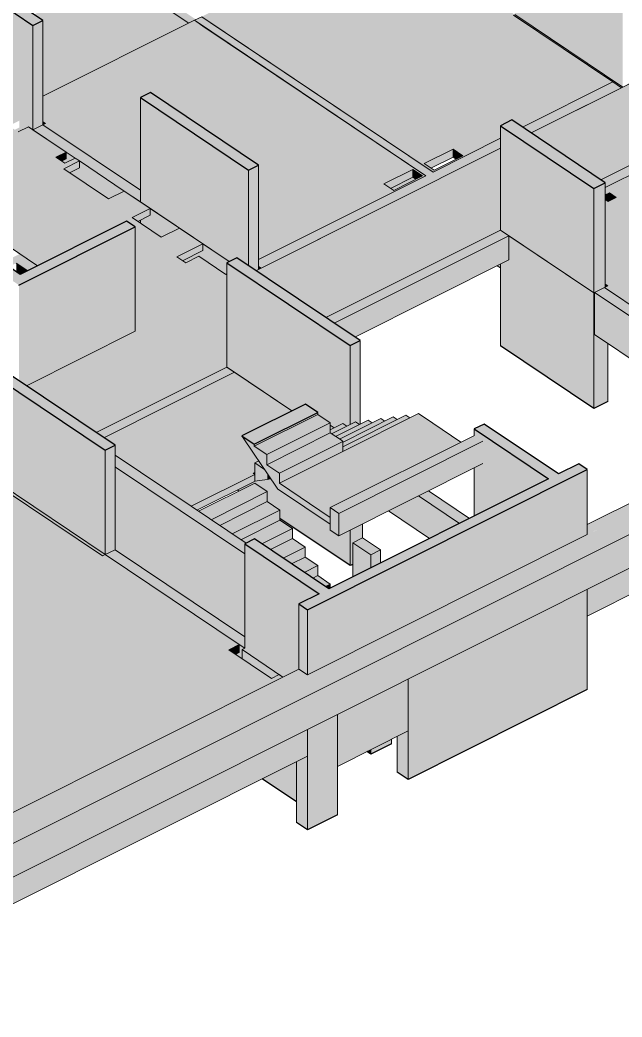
# Model space of a CAD drawing. Extents: x -1981 to 38708, y -3196 to 88064.
# Drawn here: x 15928 to 16803, y 64055 to 65503 of the extents above; entities that cross this region are included whole.
import ezdxf

# ---------------------------------------------------------------- set-up
doc = ezdxf.new("R2010")
doc.units = 0
for name, color, linetype, lineweight in [('A-FLOR', 7, 'Continuous', 25), ('S-BEAM', 7, 'Continuous', 25), ('S-COLS', 7, 'Continuous', 25), ('S-STRS', 7, 'Continuous', 9)]:
    doc.layers.add(name, color=color, linetype=linetype, lineweight=lineweight)

# ---------------------------------------------------------------- blocks, each defined once
blk = doc.blocks.new('PED_COMPL_ESC_TRIANGULO_CIMA_R00_2019 - 01-3741802-3D D 001 - VISTA 3D 1PAV')
at = {"layer": 'S-BEAM', "lineweight": 9, "true_color": 0xbfbfbf}
for points in [[(94.6, 64844.6), (97.1, 64844.9), (97.1, 64845.9), (96.3, 64845.5)], [(97.1, 64842.9), (97.1, 64844.9), (94.6, 64844.6), (95.4, 64844)]]:
    blk.add_hatch(color=9, dxfattribs=at).paths.add_polyline_path(points, flags=0)
at = {"layer": 'S-BEAM', "lineweight": 9}
for p, q in [((94.6, 64844.6), (97.1, 64845.9)), ((97.1, 64844.9), (94.6, 64844.6)), ((94.6, 64844.6), (97.1, 64842.9)), ((97.1, 64842.9), (97.1, 64844.9))]:
    blk.add_line(p, q, dxfattribs=at)

msp = doc.modelspace()

# ---------------------------------------------------------------- hatches: boundary and pattern name
at = {"layer": 'A-FLOR', "true_color": 0xbfbfbf}
h = msp.add_hatch(color=9, dxfattribs=at)
h.paths.add_polyline_path([(16528.34, 65281.94), (16626.16, 65330.91), (16626.16, 65349.14), (16642.81, 65357.48), (16658.37, 65347.03), (16789.46, 65412.65), (16645.03, 65509.62), (16646.92, 65510.56), (16485.16, 65619.13), (16483.3, 65618.2), (16453.54, 65638.17), (16192.41, 65507.47), (16517.74, 65289.06)], flags=0)
h.paths.add_polyline_path([(16529.72, 65284.55), (16515.5, 65294.1), (16557.46, 65315.1), (16571.68, 65305.55), (16540.76, 65290.07)], flags=0)
h = msp.add_hatch(color=9, dxfattribs=at)
h.paths.add_polyline_path([(15100.52, 64433.96), (15351.95, 64560.19), (15351.95, 64678.53), (15129.92, 64567.39), (14892.07, 64727.07), (14761.37, 64661.65), (15099.42, 64434.69)], flags=0)
h.paths.add_polyline_path([(15495.6, 64631.72), (15895.39, 64831.84), (15895.39, 64950.56), (15394.3, 64699.73), (15486.2, 64638.04)], flags=0)
h.paths.add_polyline_path([(16039.04, 64903.75), (16228.8, 64998.74), (16228.8, 65133.92), (16227.52, 65133.28), (16188.19, 65159.68), (16169.12, 65150.13), (16156.16, 65158.83), (16193.99, 65177.76), (16160.18, 65200.46), (16133.69, 65187.2), (16091.21, 65215.72), (16117.7, 65228.98), (16079.94, 65254.33), (16057.23, 65242.97), (15992.21, 65286.62), (16014.91, 65297.99), (16008.7, 65302.15), (15993.57, 65294.58), (15980.5, 65303.35), (15995.63, 65310.93), (15940.78, 65347.76), (15925.64, 65340.18), (15912.57, 65348.95), (15927.71, 65356.53), (15802.26, 65440.38), (15789.85, 65434.19), (15780.23, 65440.54), (15767.22, 65434.02), (15789.85, 65418.83), (15776.3, 65412.04), (15753.66, 65427.24), (15628.41, 65364.54), (15954.01, 65145.95), (16083.28, 65210.66), (16095.7, 65202.33), (16095.7, 65050.83), (15937.74, 64971.76), (16012.66, 64921.46)], flags=0)
h.paths.add_polyline_path([(16372.46, 65070.65), (16626.16, 65197.64), (16626.16, 65316.36), (16271.16, 65138.65), (16306.47, 65114.95)], flags=0)
h.paths.add_polyline_path([(17278.07, 65245.17), (17379.69, 65296.04), (17379.69, 65311.59), (17421.13, 65332.33), (17433.55, 65324), (17433.55, 65323), (17534.27, 65373.42), (17295.05, 65534.02), (17298.84, 65535.91), (17255.72, 65564.86), (17251.94, 65562.96), (17209.45, 65591.36), (17151.46, 65562.33), (17138.61, 65570.96), (17196.71, 65600.04), (17195.08, 65601.13), (17068.15, 65537.6), (17144.09, 65486.62), (17144.09, 65335.12), (17275.07, 65247.18)], flags=0)
h.paths.add_polyline_path([(16772.09, 65270.69), (17025.79, 65397.68), (17025.79, 65516.4), (16670.79, 65338.69), (16761.78, 65277.61)], flags=0)
for points in [[(15961.65, 65391.96), (16173.47, 65497.99), (16066.79, 65569.61), (15948.95, 65510.62), (15961.65, 65502.1), (15961.65, 65424.52)], [(17121.43, 64954.91), (17444.46, 65116.61), (17427.57, 65127.95), (17413.18, 65120.75), (17383.79, 65140.48), (17398.18, 65147.68), (17361.15, 65172.54), (17346.76, 65165.34), (17314.11, 65187.26), (17328.49, 65194.46), (17129.71, 65327.92), (17125.92, 65326.02), (17034.43, 65387.45), (16778.43, 65259.31), (16778.43, 65248.61), (16784.41, 65251.61), (16794.24, 65245.01), (16782.72, 65239.25), (16778.43, 65242.13), (16778.43, 65119.37), (16782.21, 65116.83), (16777.29, 65114.36), (16962.31, 64990.15), (16962.31, 65124.8), (16976.69, 65132), (17121.43, 65034.82), (17121.43, 64955.86)], [(15961.65, 65350.6), (15965.44, 65352.49), (15961.65, 65355), (15961.65, 65352.49)], [(15988.84, 65297.75), (15995.63, 65301.15), (15995.63, 65310.93), (15980.5, 65303.35), (15988.49, 65297.99)], [(16525.24, 65287.56), (16557.46, 65303.69), (16557.46, 65315.1), (16515.5, 65294.1), (16517.74, 65292.59)], [(16561.95, 65300.68), (16571.68, 65305.55), (16557.46, 65315.1), (16557.46, 65303.69), (16561.87, 65300.73)], [(16000.55, 65281.02), (16014.91, 65288.21), (16014.91, 65297.99), (15992.21, 65286.62)], [(16466.65, 65258.24), (16498.87, 65274.36), (16498.87, 65285.77), (16456.92, 65264.77)], [(16503.36, 65271.35), (16513.09, 65276.22), (16498.87, 65285.77), (16498.87, 65274.36)], [(16781.23, 65240.24), (16784.41, 65241.83), (16784.41, 65251.61), (16778.43, 65248.36), (16778.43, 65242.13)], [(16785.89, 65240.84), (16794.24, 65245.01), (16784.41, 65251.61), (16784.41, 65241.83)], [(16099.55, 65210.12), (16117.7, 65219.2), (16117.7, 65228.98), (16091.21, 65215.72), (16098.74, 65210.66)], [(16164.51, 65153.23), (16193.99, 65167.99), (16193.99, 65177.76), (16156.16, 65158.83), (16160.18, 65156.14)], [(16177.04, 64796.67), (16269.37, 64842.88), (16266.82, 64844.59), (16269.37, 64845.87), (16269.37, 64859.59), (16275.2, 64862.51), (16250.55, 64898.82), (16323.35, 64935.26), (16239.95, 64991.25), (16050.19, 64896.27), (16066.62, 64885.24), (16066.62, 64870.8), (16168.81, 64802.19)], [(16254.81, 64607.4), (16254.81, 64727.6), (16067.24, 64853.53), (16066.62, 64853.22), (16066.62, 64733.73), (16246.29, 64613.11)], [(16185.38, 64791.06), (16269.37, 64833.29), (16269.37, 64842.88), (16177.04, 64796.66)], [(16241.48, 64581.75), (16246.88, 64584.46), (16246.88, 64595.86), (16231.74, 64588.29)]]:
    msp.add_hatch(color=9, dxfattribs=at).paths.add_polyline_path(points, flags=0)
h = msp.add_hatch(color=9, dxfattribs=at)
h.paths.add_polyline_path([(16274.7, 65154.98), (16517.74, 65276.64), (16181.82, 65502.16), (15961.65, 65391.96), (15961.65, 65355.03), (15965.44, 65352.49), (15961.65, 65350.6), (16103.47, 65255.8), (16103.47, 65390.03), (16117.85, 65397.23), (16274.7, 65291.93), (16274.7, 65155.06)], flags=0)
h.paths.add_polyline_path([(16471.14, 65255.22), (16456.92, 65264.77), (16498.87, 65285.77), (16513.09, 65276.22), (16483.98, 65261.65)], flags=0)
h = msp.add_hatch(color=9, dxfattribs=at)
h.paths.add_polyline_path([(15874.28, 64330.63), (16310.27, 64548.87), (16304.98, 64552.43), (16293.62, 64546.74), (16231.74, 64588.29), (16246.88, 64595.86), (16052.24, 64726.54), (16048.46, 64724.64), (15904.02, 64821.61), (15508.02, 64623.39), (15523.18, 64613.21), (15523.18, 64463.93), (15525.07, 64462.66), (15523.18, 64461.71), (15670.55, 64362.97), (15670.55, 64497.42), (15684.94, 64504.62), (15833.66, 64404.77), (15861.86, 64418.88), (15874.28, 64410.54), (15874.28, 64335.07)], flags=0)
h.paths.add_polyline_path([(15611.5, 64657.53), (15598.12, 64666.52), (15640.03, 64687.5), (15653.42, 64678.51), (15612.03, 64657.79)], flags=0)
h.paths.add_polyline_path([(15662.88, 64683.25), (15649.49, 64692.24), (15691.36, 64713.19), (15704.74, 64704.2)], flags=0)
at = {"layer": 'S-BEAM', "true_color": 0xbfbfbf}
for points in [[(16173.47, 65497.99), (16184.07, 65503.29), (16087.19, 65568.33), (16076.59, 65563.03), (16167.25, 65502.16)], [(16194.23, 65493.83), (16204.83, 65499.13), (16192.41, 65507.47), (16181.83, 65502.16), (16192.42, 65495.04)], [(16517.74, 65276.64), (16528.34, 65281.94), (16204.83, 65499.13), (16194.23, 65493.83), (16517.24, 65276.98)], [(16778.43, 65259.31), (17034.43, 65387.45), (17022.01, 65395.79), (16772.09, 65270.69), (16778.43, 65266.43), (16778.43, 65264.08)], [(16103.47, 65238.53), (16103.47, 65255.39), (15961.65, 65350.6), (15947.27, 65343.4), (16096.87, 65242.97)], [(16782.72, 65239.25), (16785.89, 65240.84), (16784.41, 65241.83), (16781.23, 65240.24), (16782.21, 65239.59)], [(16384.88, 65062.31), (16638.58, 65189.3), (16626.16, 65197.64), (16372.46, 65070.65)], [(16414.78, 65042.24), (16638.58, 65154.27), (16638.58, 65189.3), (16384.88, 65062.31), (16407.88, 65046.87)], [(15912.41, 65144.43), (15937.54, 65157.01), (15928.39, 65163.15), (15903.26, 65150.57), (15904.4, 65149.81)], [(15939.63, 65138.75), (15954.01, 65145.95), (15937.54, 65157.01), (15923.16, 65149.81), (15937.54, 65140.15)], [(15928.88, 65133.37), (15939.63, 65138.75), (15923.16, 65149.81), (15923.16, 65137.21), (15928.39, 65133.7)], [(16962.31, 64973.3), (16962.31, 64990.15), (16777.29, 65114.36), (16762.91, 65107.16), (16960.45, 64974.54)], [(16962.31, 64912.19), (16962.31, 64973.3), (16762.91, 65107.16), (16762.91, 65046.05), (16950.81, 64919.9)], [(16050.19, 64896.27), (16239.95, 64991.25), (16228.8, 64998.74), (16039.04, 64903.75), (16049.51, 64896.72)], [(15512.07, 64104.14), (17106.7, 64902.35), (17080.56, 64919.9), (15489.16, 64123.31), (15512.07, 64107.93), (15512.07, 64104.2)], [(16752.26, 64755.57), (17080.56, 64919.9), (17068.8, 64927.8), (17068.8, 64928.57), (16752.26, 64770.09), (16752.26, 64763.91)], [(15512.07, 64055.25), (17106.7, 64853.46), (17106.7, 64902.35), (15512.07, 64104.14), (15512.07, 64085.57)], [(16391.45, 64786.48), (16600.72, 64891.24), (16588.22, 64899.53), (16379.03, 64794.82)], [(16391.45, 64753.89), (16600.72, 64858.64), (16600.72, 64891.24), (16391.45, 64786.48), (16391.45, 64754.87)], [(16254.81, 64727.6), (16254.81, 64742.04), (16256.87, 64743.07), (16066.62, 64870.8), (16066.62, 64853.94), (16242.49, 64735.88)], [(16066.62, 64853.22), (16067.24, 64853.53), (16066.62, 64853.53)], [(16752.26, 64637.42), (17080.56, 64801.75), (17080.56, 64840.38), (16752.26, 64676.04), (16752.26, 64646.58)], [(16566.86, 64771.78), (16581.24, 64778.98), (16521.58, 64819.03), (16507.2, 64811.83), (16561.09, 64775.66)], [(16523.06, 64749.85), (16566.86, 64771.78), (16507.2, 64811.83), (16463.4, 64789.91), (16515.59, 64754.87)], [(16391.45, 64753.89), (16391.45, 64786.48), (16379.03, 64794.82), (16379.03, 64762.23), (16389.99, 64754.87)], [(16254.8, 64590.55), (16254.81, 64590.72), (16254.81, 64607.4), (16066.62, 64733.73), (16052.24, 64726.54), (16251.01, 64593.09)], [(16251.01, 64575.35), (16251.01, 64588.66), (16254.8, 64590.55), (16246.88, 64595.86), (16246.88, 64584.46), (16241.48, 64581.75), (16249.62, 64576.29)], [(15874.28, 64316.08), (16345.83, 64552.12), (16333.41, 64560.46), (15874.28, 64330.63), (15874.28, 64327.62)], [(16389.52, 64419.18), (16492.1, 64470.52), (16492.1, 64545.81), (16389.52, 64494.47), (16389.52, 64480.42)], [(15874.28, 64197.93), (16345.83, 64433.97), (16345.83, 64472.6), (15874.28, 64236.55), (15874.28, 64214.75)]]:
    msp.add_hatch(color=9, dxfattribs=at).paths.add_polyline_path(points, flags=0)
h = msp.add_hatch(color=9, dxfattribs=at)
h.paths.add_polyline_path([(16278.49, 65142.32), (16626.16, 65316.36), (16626.16, 65330.91), (16274.7, 65154.98), (16274.7, 65144.86), (16275.81, 65144.12)], flags=0)
h.paths.add_polyline_path([(16670.79, 65338.69), (16801.88, 65404.31), (16789.46, 65412.65), (16658.37, 65347.03), (16664.56, 65342.88)], flags=0)
h = msp.add_hatch(color=9, dxfattribs=at)
h.paths.add_polyline_path([(16103.47, 65207.49), (16103.47, 65212.08), (16099.55, 65210.12)], flags=0)
h.paths.add_polyline_path([(16057.23, 65242.97), (16079.94, 65254.33), (16014.91, 65297.99), (16014.91, 65288.21), (16000.55, 65281.02), (16050.29, 65247.63)], flags=0)
h.paths.add_polyline_path([(15993.57, 65294.58), (16008.7, 65302.15), (15995.63, 65310.93), (15995.63, 65301.15), (15988.84, 65297.75), (15992.96, 65294.99)], flags=0)
h = msp.add_hatch(color=9, dxfattribs=at)
h.paths.add_polyline_path([(16626.16, 65142.74), (16626.16, 65148.05), (16621.63, 65145.78)], flags=0)
h.paths.add_polyline_path([(16471.14, 65255.22), (16503.36, 65271.35), (16498.87, 65274.36), (16466.65, 65258.24), (16470.13, 65255.9)], flags=0)
at = {"layer": 'S-COLS', "true_color": 0xc0c0c0}
for points in [[(16803.77, 65405.26), (16803.77, 65556.76), (16646.92, 65662.06), (16646.92, 65510.56), (16801.88, 65406.53)], [(15925.64, 65340.18), (15940.78, 65347.76), (15947.27, 65343.4), (15947.27, 65494.9), (15793.03, 65598.45), (15793.03, 65435.76), (15802.58, 65440.54), (15927.71, 65356.53), (15927.71, 65346.75), (15920.92, 65343.35)], [(15947.27, 65343.4), (15961.65, 65350.6), (15961.65, 65502.1), (15947.27, 65494.9), (15947.27, 65345.85)], [(16260.32, 65145.93), (16260.32, 65284.73), (16103.47, 65390.03), (16103.47, 65238.53), (16232.35, 65152.01), (16243.18, 65157.44), (16253.91, 65150.24)], [(16761.78, 65106.6), (16761.78, 65258.1), (16626.16, 65349.14), (16626.16, 65197.64), (16749.34, 65114.95)], [(16271.16, 65138.65), (16274.7, 65140.43), (16274.7, 65291.93), (16260.32, 65284.73), (16260.32, 65145.93), (16270.27, 65139.25)], [(16761.78, 65106.6), (16778.43, 65114.95), (16778.43, 65266.43), (16761.78, 65258.1), (16761.78, 65107.05)], [(15937.74, 64971.76), (16095.7, 65050.83), (16095.7, 65202.33), (15926.92, 65117.84), (15926.92, 64979.02)], [(16761.78, 64938.61), (16761.78, 65106.6), (16638.58, 65189.3), (16638.58, 65154.27), (16626.16, 65148.05), (16626.16, 65029.65), (16714, 64970.68)], [(16384.91, 64910.64), (16397.46, 64916.88), (16403.2, 64913.02), (16407.88, 64915.36), (16407.88, 65030.02), (16228.8, 65150.24), (16228.8, 64998.74), (16323.35, 64935.26), (16342.88, 64945.03), (16360.86, 64932.95), (16360.86, 64930.16), (16379.16, 64917.88), (16379.16, 64914.5)], [(16274.7, 65140.43), (16278.49, 65142.32), (16274.7, 65144.86), (16274.7, 65140.96)], [(16778.43, 65114.93), (16782.21, 65116.83), (16778.43, 65119.37), (16778.43, 65114.95)], [(16761.78, 64938.61), (16782.21, 64948.84), (16782.21, 65033.1), (16762.91, 65046.05), (16762.68, 65107.05), (16761.78, 65106.6), (16761.78, 64973.3)], [(16407.88, 64915.36), (16415.72, 64919.29), (16421.5, 64915.4), (16422.26, 64915.78), (16422.26, 65037.21), (16407.88, 65030.02), (16407.88, 64916.91)], [(16052.24, 64726.54), (16052.24, 64878.04), (15895.39, 64983.34), (15895.48, 64831.78), (16048.46, 64729.08)], [(16588.22, 64782.47), (16696.14, 64836.49), (16588.22, 64908.94), (16588.3, 64899.57), (16600.72, 64891.24), (16600.72, 64858.64), (16588.22, 64852.39), (16588.22, 64786.48)], [(16052.24, 64726.54), (16066.62, 64733.73), (16066.62, 64885.24), (16052.24, 64878.04), (16052.24, 64733.73)], [(16345.83, 64552.12), (16752.26, 64755.57), (16752.26, 64850.03), (16345.83, 64646.58), (16345.83, 64560.46)], [(16407.88, 64710.53), (16407.88, 64762.11), (16391.45, 64753.89), (16379.03, 64762.23), (16379.03, 64770.65), (16302.83, 64821.81), (16292.95, 64836.36), (16269.37, 64833.1), (16244.12, 64820.47), (16246.48, 64818.89), (16269.37, 64830.34), (16287.67, 64818.06), (16287.67, 64803.48), (16305.97, 64791.2), (16305.97, 64778.95), (16391.45, 64721.56)], [(16048.46, 64724.64), (16052.24, 64726.54), (15895.39, 64831.84), (15891.6, 64829.95), (16045.63, 64726.54)], [(16407.88, 64710.53), (16411.62, 64712.4), (16411.62, 64743.74), (16426.04, 64750.94), (16426.04, 64771.21), (16407.88, 64762.11), (16407.88, 64719.62)], [(16437.76, 64726.19), (16452.14, 64733.39), (16426, 64750.94), (16411.62, 64743.74), (16433.46, 64729.07)], [(16314.05, 64550.77), (16333.41, 64560.46), (16333.41, 64654.92), (16362.72, 64669.59), (16254.81, 64742.04), (16254.81, 64590.54), (16312.04, 64552.12)], [(16411.62, 64694.07), (16437.76, 64707.16), (16437.76, 64726.19), (16411.62, 64743.74), (16411.62, 64710.13)], [(16437.76, 64707.16), (16452.14, 64714.35), (16452.14, 64733.39), (16437.76, 64726.19)], [(16492.1, 64400.31), (16752.26, 64530.55), (16752.26, 64676.04), (16492.1, 64545.81), (16492.1, 64433.43)], [(16345.83, 64552.12), (16345.83, 64646.58), (16333.41, 64654.92), (16333.41, 64560.46)], [(16310.27, 64548.87), (16314.05, 64550.77), (16254.78, 64590.54), (16251.01, 64588.66), (16306.38, 64551.48)], [(16345.83, 64327.1), (16389.52, 64348.97), (16389.52, 64494.47), (16345.83, 64472.6), (16345.83, 64350.41)], [(16437.78, 64436.79), (16468.05, 64452.32), (16468.05, 64458.49), (16437.78, 64443.33)], [(16492.1, 64400.31), (16492.1, 64470.52), (16476.41, 64462.67), (16476.41, 64410.84)], [(16437.78, 64436.79), (16437.78, 64443.33), (16432.19, 64440.54), (16433.46, 64439.68)], [(16345.83, 64327.1), (16345.83, 64433.97), (16330.14, 64426.12), (16330.14, 64337.63)]]:
    msp.add_hatch(color=9, dxfattribs=at).paths.add_polyline_path(points, flags=0)
at = {"layer": 'S-COLS', "lineweight": 9, "true_color": 0x8080ff}
for points in [[(15613.87, 65328.01), (15628.25, 65335.21), (15474.01, 65438.75), (15793.03, 65598.45), (15947.27, 65494.9), (15961.65, 65502.1), (15807.41, 65605.64), (15836.73, 65620.32), (15824.32, 65628.66), (15417.88, 65425.21), (15430.3, 65416.87), (15459.63, 65431.56), (15593.17, 65341.9)], [(16260.32, 65284.73), (16274.7, 65291.93), (16117.85, 65397.23), (16103.47, 65390.03), (16245.05, 65294.99)], [(16761.78, 65258.1), (16778.43, 65266.43), (16642.81, 65357.48), (16626.16, 65349.14), (16761.17, 65258.51)], [(15926.92, 65117.84), (16095.7, 65202.33), (16083.28, 65210.66), (15928.88, 65133.37), (15773.99, 65237.36), (15759.61, 65230.16), (15872.39, 65154.45)], [(16407.88, 65030.02), (16422.26, 65037.21), (16243.18, 65157.44), (16228.8, 65150.24), (16400.4, 65035.04)], [(16052.24, 64878.04), (16066.62, 64885.24), (15909.77, 64990.54), (15895.39, 64983.34), (16048.84, 64880.32)], [(16345.83, 64646.58), (16752.26, 64850.03), (16739.85, 64858.37), (16710.52, 64843.69), (16602.6, 64916.14), (16588.22, 64908.94), (16696.14, 64836.49), (16377.1, 64676.79), (16268.9, 64749.1), (16254.81, 64742.04), (16362.72, 64669.59), (16333.41, 64654.92), (16338.25, 64651.67)]]:
    msp.add_hatch(color=171, dxfattribs=at).paths.add_polyline_path(points, flags=0)
at = {"layer": 'S-COLS', "true_color": 0xc0c0c0}
h = msp.add_hatch(color=9, dxfattribs=at)
h.paths.add_polyline_path([(16801.88, 65404.31), (16803.77, 65405.26), (16646.92, 65510.56), (16645.03, 65509.62), (16800.47, 65405.26)], flags=0)
h.paths.add_polyline_path([(16818.15, 65412.46), (16820.05, 65413.41), (16818.15, 65414.68), (16818.15, 65412.65)], flags=0)
h = msp.add_hatch(color=9, dxfattribs=at)
h.paths.add_polyline_path([(16227.52, 65133.28), (16228.8, 65134.08), (16228.8, 65150.24), (16232.35, 65152.01), (16193.99, 65177.76), (16193.99, 65167.99), (16164.51, 65153.23), (16169.12, 65150.13), (16188.19, 65159.68), (16223.06, 65136.27)], flags=0)
h.paths.add_polyline_path([(16133.69, 65187.2), (16160.18, 65200.46), (16117.7, 65228.98), (16117.7, 65219.2), (16103.47, 65212.08), (16103.47, 65207.49), (16125.89, 65192.44)], flags=0)
h = msp.add_hatch(color=9, dxfattribs=at)
h.paths.add_polyline_path([(16330.14, 64367.55), (16330.14, 64426.12), (16280.16, 64401.1), (16289.56, 64394.79)], flags=0)
h.paths.add_polyline_path([(16293.62, 64546.74), (16304.98, 64552.43), (16251.01, 64588.29), (16251.01, 64575.35), (16293.2, 64547.03)], flags=0)
at = {"layer": 'S-STRS', "true_color": 0xff80ff}
msp.add_hatch(color=211, dxfattribs=at).paths.add_polyline_path([(16268.54, 64886.74), (16360.86, 64932.95), (16342.88, 64945.03), (16250.55, 64898.82), (16256.63, 64894.73)], flags=0)
at = {"layer": 'S-STRS', "true_color": 0xff8040}
for points in [[(16268.54, 64883.95), (16360.86, 64930.16), (16360.86, 64932.95), (16268.54, 64886.74)], [(16286.84, 64871.66), (16379.12, 64917.9), (16360.86, 64930.16), (16268.54, 64883.95), (16269.37, 64883.39)], [(16379.03, 64780.43), (16379.03, 64794.82), (16568.84, 64889.83), (16507.22, 64931.2), (16305.14, 64830.04), (16357.6, 64794.82)], [(16392.63, 64894.17), (16439.8, 64917.79), (16434.02, 64921.67), (16386.9, 64898.02), (16392.09, 64894.53)], [(16397.46, 64889.81), (16458.1, 64920.17), (16452.32, 64924.05), (16392.63, 64894.17), (16397.46, 64890.92), (16397.46, 64889.9)], [(16397.46, 64876.26), (16494.7, 64924.93), (16488.92, 64928.81), (16397.46, 64883.03), (16397.46, 64876.81)], [(16397.46, 64883.03), (16476.4, 64922.55), (16470.62, 64926.43), (16397.46, 64889.81), (16397.46, 64885.51)], [(16286.84, 64856.99), (16379.16, 64903.21), (16379.12, 64917.85), (16286.84, 64871.66), (16286.84, 64868.33)], [(16381.06, 64901.94), (16403.2, 64913.02), (16397.42, 64916.91), (16379.16, 64907.77), (16379.16, 64903.21)], [(16386.84, 64898.05), (16421.5, 64915.4), (16415.72, 64919.29), (16381.06, 64901.94)], [(16268.54, 64872.32), (16268.54, 64886.74), (16250.55, 64898.82), (16266.82, 64874.85)], [(16305.14, 64844.71), (16397.46, 64890.92), (16379.12, 64903.19), (16286.84, 64856.99), (16304.87, 64844.89)], [(16305.14, 64830.04), (16397.46, 64876.26), (16397.46, 64890.92), (16305.14, 64844.71)], [(16286.84, 64845.37), (16286.84, 64871.66), (16268.54, 64883.95), (16268.54, 64872.32), (16285.53, 64847.3)], [(16269.37, 64833.29), (16287.67, 64835.68), (16287.67, 64844.15), (16283.62, 64850.02), (16269.37, 64859.59), (16269.37, 64842.88)], [(16305.14, 64820.26), (16304.87, 64844.89), (16286.84, 64856.99), (16286.84, 64845.37), (16302.83, 64821.81)], [(16287.67, 64835.68), (16292.95, 64836.36), (16287.67, 64844.15), (16287.67, 64838.06)], [(16206.04, 64777.2), (16287.67, 64818.06), (16269.37, 64830.34), (16187.74, 64789.48), (16195.34, 64784.38)], [(16218.47, 64768.85), (16287.67, 64803.48), (16287.67, 64818.06), (16206.04, 64777.2), (16214.01, 64771.85)], [(16379.03, 64770.65), (16379.03, 64780.43), (16305.14, 64830.04), (16305.14, 64820.26), (16371.58, 64775.66)], [(16236.77, 64756.56), (16305.97, 64791.2), (16287.67, 64803.48), (16218.47, 64768.85), (16235.72, 64757.27)], [(16249.21, 64748.22), (16305.97, 64776.63), (16305.97, 64791.2), (16236.77, 64756.56), (16247.68, 64749.24)], [(16279.83, 64742.1), (16324.27, 64764.34), (16305.97, 64776.63), (16249.21, 64748.22), (16256.87, 64743.07), (16269.19, 64749.24), (16275.53, 64744.99)], [(16292.27, 64733.75), (16324.27, 64749.77), (16324.27, 64764.34), (16279.91, 64742.04), (16286.71, 64737.48)], [(16310.57, 64721.46), (16342.56, 64737.48), (16324.27, 64749.77), (16292.29, 64733.73), (16308.42, 64722.91)], [(16323, 64713.11), (16342.56, 64722.91), (16342.56, 64737.48), (16310.57, 64721.46), (16315.53, 64718.13)], [(16341.3, 64700.83), (16360.86, 64710.62), (16342.56, 64722.91), (16323, 64713.11), (16326.85, 64710.53)], [(16353.74, 64692.48), (16360.86, 64696.05), (16360.68, 64710.53), (16341.3, 64700.83), (16348.42, 64696.05)], [(16372.04, 64680.19), (16379.16, 64683.76), (16360.86, 64696.05), (16353.74, 64692.48), (16362.72, 64686.45)], [(16377.1, 64676.79), (16379.16, 64677.82), (16379.16, 64683.76), (16372.04, 64680.19)]]:
    msp.add_hatch(color=11, dxfattribs=at).paths.add_polyline_path(points, flags=0)
h = msp.add_hatch(color=11, dxfattribs=at)
h.paths.add_polyline_path([(16283.73, 64849.94), (16275.2, 64862.51), (16269.37, 64859.59), (16283.62, 64850.02)], flags=0)
h.paths.add_polyline_path([(16379.16, 64907.77), (16384.91, 64910.64), (16379.16, 64914.5)], flags=0)

# ---------------------------------------------------------------- linework, layer by layer
at = {"layer": 'A-FLOR', "lineweight": 9}
for p, q in [((16173.47, 65497.99), (16066.79, 65569.61)), ((17025.79, 65516.4), (16670.79, 65338.69)), ((16181.82, 65502.16), (15961.65, 65391.96)), ((16517.74, 65276.64), (16181.82, 65502.16)), ((16192.41, 65507.47), (16528.34, 65281.94)), ((16789.46, 65412.65), (16645.03, 65509.62)), ((16658.37, 65347.03), (16789.46, 65412.65)), ((16772.09, 65270.69), (17025.79, 65397.68)), ((17034.43, 65387.45), (16778.43, 65259.31)), ((15628.41, 65364.54), (15954.01, 65145.95)), ((15961.65, 65355.03), (15965.44, 65352.49)), ((15940.78, 65347.76), (15925.64, 65340.18)), ((15995.63, 65310.93), (15940.78, 65347.76)), ((15965.44, 65352.49), (15961.65, 65350.6)), ((15961.65, 65350.6), (16103.47, 65255.39)), ((16528.34, 65281.94), (16626.16, 65330.91)), ((15980.5, 65303.35), (15995.63, 65310.93)), ((15995.63, 65310.93), (15995.63, 65301.15)), ((16626.16, 65316.36), (16271.16, 65138.65)), ((16515.5, 65294.1), (16557.46, 65315.1)), ((16557.46, 65315.1), (16571.68, 65305.55)), ((16557.46, 65315.1), (16557.46, 65303.69)), ((15993.57, 65294.58), (15980.5, 65303.35)), ((15995.63, 65301.15), (15988.84, 65297.75)), ((15992.21, 65286.62), (16014.91, 65297.99)), ((16008.7, 65302.15), (15993.57, 65294.58)), ((16014.91, 65297.99), (16008.7, 65302.15)), ((16014.91, 65297.99), (16014.91, 65288.21)), ((16557.46, 65303.69), (16525.24, 65287.56)), ((16571.68, 65305.55), (16529.72, 65284.55)), ((16561.95, 65300.68), (16557.46, 65303.69)), ((16057.23, 65242.97), (15992.21, 65286.62)), ((16014.91, 65288.21), (16000.55, 65281.02)), ((16456.92, 65264.77), (16498.87, 65285.77)), ((16498.87, 65285.77), (16513.09, 65276.22)), ((16498.87, 65285.77), (16498.87, 65274.36)), ((16529.72, 65284.55), (16515.5, 65294.1)), ((16274.7, 65154.98), (16517.74, 65276.64)), ((16498.87, 65274.36), (16466.65, 65258.24)), ((16513.09, 65276.22), (16471.14, 65255.22)), ((16503.36, 65271.35), (16498.87, 65274.36)), ((16079.94, 65254.33), (16057.23, 65242.97)), ((16117.7, 65228.98), (16079.94, 65254.33)), ((16471.14, 65255.22), (16456.92, 65264.77)), ((16778.43, 65248.61), (16784.41, 65251.61)), ((16782.72, 65239.25), (16778.43, 65242.13)), ((16784.41, 65241.83), (16781.23, 65240.24)), ((16794.24, 65245.01), (16782.72, 65239.25)), ((16784.41, 65251.61), (16794.24, 65245.01)), ((16784.41, 65241.83), (16784.41, 65251.61)), ((16785.89, 65240.84), (16784.41, 65241.83)), ((16091.21, 65215.72), (16117.7, 65228.98)), ((16117.7, 65228.98), (16117.7, 65219.2)), ((16133.69, 65187.2), (16091.21, 65215.72)), ((16117.7, 65219.2), (16099.55, 65210.12)), ((16160.18, 65200.46), (16133.69, 65187.2)), ((16193.99, 65177.76), (16160.18, 65200.46)), ((16372.46, 65070.65), (16626.16, 65197.64)), ((16156.16, 65158.83), (16193.99, 65177.76)), ((16193.99, 65167.99), (16164.51, 65153.23)), ((16193.99, 65177.76), (16193.99, 65167.99)), ((16169.12, 65150.13), (16156.16, 65158.83)), ((16188.19, 65159.68), (16169.12, 65150.13)), ((16227.52, 65133.28), (16188.19, 65159.68)), ((16228.8, 65133.92), (16227.52, 65133.28)), ((16782.21, 65116.83), (16777.29, 65114.36)), ((16777.29, 65114.36), (16962.31, 64990.15)), ((16778.43, 65119.37), (16782.21, 65116.83)), ((16095.7, 65050.83), (15937.74, 64971.76)), ((16039.04, 64903.75), (16228.8, 64998.74)), ((16239.95, 64991.25), (16050.19, 64896.27)), ((16323.35, 64935.26), (16239.95, 64991.25)), ((16066.62, 64870.8), (16177.04, 64796.67)), ((16067.24, 64853.53), (16066.62, 64853.22)), ((16254.81, 64727.6), (16067.24, 64853.53)), ((16177.04, 64796.67), (16269.37, 64842.88)), ((16269.88, 64833.36), (16185.38, 64791.06)), ((16048.46, 64724.64), (15904.02, 64821.61)), ((16066.62, 64733.73), (16254.81, 64607.4)), ((16052.24, 64726.54), (16048.46, 64724.64)), ((16246.88, 64595.86), (16052.24, 64726.54)), ((16231.74, 64588.29), (16246.88, 64595.86)), ((16293.62, 64546.74), (16231.74, 64588.29)), ((16246.88, 64595.86), (16246.88, 64584.46)), ((16246.88, 64584.46), (16241.48, 64581.75)), ((16304.98, 64552.43), (16293.62, 64546.74)), ((16310.27, 64548.87), (16304.98, 64552.43))]:
    msp.add_line(p, q, dxfattribs=at)
at = {"layer": 'S-BEAM', "lineweight": 9}
for p, q in [((16076.59, 65563.03), (16173.47, 65497.99)), ((16192.41, 65507.47), (16181.82, 65502.16)), ((16181.82, 65502.16), (16194.23, 65493.83)), ((16204.83, 65499.13), (16192.41, 65507.47)), ((16528.34, 65281.94), (16204.83, 65499.13)), ((16194.23, 65493.83), (16517.74, 65276.64)), ((16789.46, 65412.65), (16658.37, 65347.03)), ((16789.46, 65412.65), (16801.88, 65404.31)), ((16670.79, 65338.69), (16801.88, 65404.31)), ((17022.01, 65395.79), (16772.09, 65270.69)), ((16778.43, 65259.31), (17034.43, 65387.45)), ((15928.39, 65163.15), (15628.41, 65364.54)), ((15961.65, 65350.6), (15947.27, 65343.4)), ((15947.27, 65343.4), (15995.63, 65310.93)), ((16103.47, 65255.39), (15961.65, 65350.6)), ((16626.16, 65330.91), (16528.34, 65281.94)), ((15995.63, 65310.93), (16008.7, 65302.15)), ((16278.49, 65142.32), (16626.16, 65316.36)), ((16008.7, 65302.15), (16014.91, 65297.99)), ((16014.91, 65297.99), (16079.94, 65254.33)), ((16517.74, 65276.64), (16274.7, 65154.98)), ((16079.94, 65254.33), (16103.47, 65238.53)), ((16103.47, 65207.49), (16103.47, 65212.08)), ((16626.16, 65197.64), (16372.46, 65070.65)), ((16626.16, 65197.64), (16638.58, 65189.3)), ((16384.88, 65062.31), (16638.58, 65189.3)), ((16638.58, 65189.3), (16638.58, 65154.27)), ((15937.54, 65157.01), (15928.39, 65163.15)), ((15954.01, 65145.95), (15937.54, 65157.01)), ((16414.78, 65042.24), (16638.58, 65154.27)), ((15923.16, 65149.81), (15939.63, 65138.75)), ((16274.7, 65144.86), (16278.49, 65142.32)), ((16626.16, 65142.74), (16621.63, 65145.78)), ((16777.29, 65114.36), (16762.91, 65107.16)), ((16962.31, 64990.15), (16777.29, 65114.36)), ((16762.91, 65107.16), (16962.31, 64973.3)), ((16762.91, 65107.16), (16762.91, 65046.05)), ((16962.31, 64912.19), (16762.91, 65046.05)), ((16228.8, 64998.74), (16039.04, 64903.75)), ((16228.8, 64998.74), (16239.95, 64991.25)), ((16050.19, 64896.27), (16239.95, 64991.25)), ((17068.8, 64928.57), (16752.26, 64770.12)), ((15512.07, 64104.14), (17106.7, 64902.35)), ((16588.3, 64899.57), (16379.03, 64794.82)), ((16391.45, 64786.48), (16600.72, 64891.24)), ((16177.04, 64796.67), (16066.62, 64870.8)), ((15512.07, 64055.25), (17106.7, 64853.46)), ((16067.24, 64853.53), (16254.81, 64727.6)), ((16391.45, 64753.89), (16600.72, 64858.64)), ((16581.24, 64778.98), (16521.58, 64819.03)), ((16507.2, 64811.83), (16566.86, 64771.78)), ((16256.87, 64743.07), (16177.04, 64796.67)), ((16379.03, 64794.82), (16391.45, 64786.48)), ((16379.03, 64762.23), (16379.03, 64794.82)), ((16523.06, 64749.85), (16463.4, 64789.91)), ((17080.56, 64801.75), (16752.26, 64637.42)), ((16391.45, 64786.48), (16391.45, 64753.89)), ((16391.45, 64753.89), (16379.03, 64762.23)), ((16752.26, 64755.57), (16345.83, 64552.12)), ((16066.62, 64733.73), (16052.24, 64726.54)), ((16254.81, 64607.4), (16066.62, 64733.73)), ((16052.24, 64726.54), (16246.88, 64595.86)), ((16752.26, 64676.04), (16752.26, 64637.42)), ((16246.88, 64595.86), (16254.81, 64590.54)), ((16333.41, 64560.46), (15874.28, 64330.63)), ((16345.83, 64552.12), (16333.41, 64560.46)), ((16492.1, 64470.52), (16492.1, 64545.81)), ((16389.52, 64419.18), (16389.52, 64494.47)), ((16345.83, 64433.97), (16345.83, 64472.6)), ((16389.52, 64419.18), (16492.1, 64470.52)), ((15874.28, 64197.93), (16345.83, 64433.97))]:
    msp.add_line(p, q, dxfattribs=at)
at = {"layer": 'S-COLS'}
for p, q in [((15961.65, 65502.1), (15807.41, 65605.64)), ((15793.03, 65598.45), (15947.27, 65494.9)), ((15947.27, 65494.9), (15961.65, 65502.1)), ((16117.85, 65397.23), (16103.47, 65390.03)), ((16274.7, 65291.93), (16117.85, 65397.23)), ((16103.47, 65390.03), (16260.32, 65284.73)), ((16642.81, 65357.48), (16626.16, 65349.14)), ((16778.43, 65266.43), (16642.81, 65357.48)), ((16626.16, 65349.14), (16761.78, 65258.1)), ((16260.32, 65284.73), (16274.7, 65291.93)), ((16761.78, 65258.1), (16778.43, 65266.43)), ((15928.88, 65133.37), (15773.99, 65237.36)), ((16083.28, 65210.66), (15928.88, 65133.37)), ((16095.7, 65202.33), (16083.28, 65210.66)), ((15926.92, 65117.84), (16095.7, 65202.33)), ((16243.18, 65157.44), (16228.8, 65150.24)), ((16422.26, 65037.21), (16243.18, 65157.44)), ((16228.8, 65150.24), (16407.88, 65030.02)), ((16407.88, 65030.02), (16422.26, 65037.21)), ((16761.78, 64938.61), (16626.16, 65029.65)), ((15895.39, 64983.34), (16052.24, 64878.04)), ((16066.62, 64885.24), (15909.77, 64990.54)), ((16782.21, 64948.84), (16761.78, 64938.61)), ((16602.6, 64916.14), (16588.22, 64908.94)), ((16588.22, 64908.94), (16696.14, 64836.49)), ((16710.52, 64843.69), (16602.6, 64916.14)), ((16052.24, 64878.04), (16066.62, 64885.24)), ((16345.83, 64646.58), (16752.26, 64850.03)), ((16739.85, 64858.37), (16710.52, 64843.69)), ((16752.26, 64850.03), (16739.85, 64858.37)), ((16696.14, 64836.49), (16377.1, 64676.79)), ((16246.48, 64818.89), (16244.12, 64820.47)), ((16407.88, 64710.53), (16305.97, 64778.95)), ((16269.19, 64749.24), (16254.81, 64742.04)), ((16377.1, 64676.79), (16269.19, 64749.24)), ((16254.81, 64742.04), (16362.72, 64669.59)), ((16411.62, 64712.4), (16407.88, 64710.53)), ((16362.72, 64669.59), (16333.41, 64654.92)), ((16333.41, 64654.92), (16345.83, 64646.58)), ((16752.26, 64530.55), (16492.1, 64400.31)), ((16468.05, 64451.94), (16437.78, 64436.79)), ((16437.78, 64436.79), (16432.19, 64440.54)), ((16330.14, 64367.55), (16280.16, 64401.1)), ((16492.1, 64400.31), (16476.41, 64410.84)), ((16389.52, 64348.97), (16345.83, 64327.1)), ((16345.83, 64327.1), (16330.14, 64337.63))]:
    msp.add_line(p, q, dxfattribs=at)
at = {"layer": 'S-COLS', "lineweight": 9}
for p, q in [((15961.65, 65502.1), (15961.65, 65350.6)), ((16789.46, 65412.65), (16645.03, 65509.62)), ((16803.77, 65405.26), (16646.92, 65510.56)), ((15947.27, 65494.9), (15947.27, 65343.4)), ((16801.88, 65404.31), (16789.46, 65412.65)), ((16820.05, 65413.41), (16801.88, 65404.31)), ((16103.47, 65390.03), (16103.47, 65238.53)), ((16626.16, 65349.14), (16626.16, 65197.64)), ((16260.32, 65284.73), (16260.32, 65145.93)), ((16274.7, 65291.93), (16274.7, 65140.43)), ((16761.78, 65258.1), (16761.78, 65106.6)), ((16778.43, 65266.43), (16778.43, 65114.93)), ((16117.7, 65228.98), (16103.47, 65238.53)), ((16232.35, 65152.01), (16103.47, 65238.53)), ((16160.18, 65200.46), (16117.7, 65228.98)), ((16103.47, 65212.08), (16103.47, 65207.49)), ((16095.7, 65202.33), (16095.7, 65050.83)), ((16193.99, 65177.76), (16160.18, 65200.46)), ((16638.58, 65189.3), (16626.16, 65197.64)), ((16761.78, 65106.6), (16626.16, 65197.64)), ((16761.78, 65106.6), (16638.58, 65189.3)), ((16232.35, 65152.01), (16193.99, 65177.76)), ((16228.8, 65150.24), (16228.8, 64998.74)), ((16278.49, 65142.32), (16271.16, 65138.65)), ((16274.7, 65140.43), (16271.16, 65138.65)), ((16274.7, 65144.86), (16278.49, 65142.32)), ((16626.16, 65148.05), (16626.16, 65029.65)), ((16778.43, 65114.93), (16761.78, 65106.6)), ((16777.29, 65114.36), (16762.91, 65107.16)), ((16782.21, 65116.83), (16777.29, 65114.36)), ((16778.43, 65119.37), (16782.21, 65116.83)), ((16762.91, 65107.16), (16761.78, 65106.6)), ((16761.78, 65106.6), (16761.78, 64938.61)), ((16095.7, 65050.83), (15937.74, 64971.76)), ((16095.7, 65050.83), (15937.74, 64971.76)), ((16422.26, 65037.21), (16422.26, 64915.78)), ((16407.88, 65030.02), (16407.88, 64915.36)), ((16782.21, 65033.1), (16782.21, 64948.84)), ((16239.95, 64991.25), (16228.8, 64998.74)), ((16323.35, 64935.26), (16228.8, 64998.74)), ((16323.35, 64935.26), (16239.95, 64991.25)), ((16588.22, 64908.94), (16588.22, 64899.63)), ((16052.24, 64878.04), (16052.24, 64726.54)), ((16066.62, 64885.24), (16066.62, 64733.73)), ((16588.22, 64852.39), (16588.22, 64782.47)), ((16752.26, 64755.57), (16752.26, 64850.03)), ((16052.24, 64726.54), (15895.39, 64831.84)), ((16048.46, 64724.64), (15904.02, 64821.61)), ((16407.88, 64762.11), (16407.88, 64710.53)), ((16426.04, 64771.21), (16426.04, 64750.91)), ((16411.62, 64743.74), (16426, 64750.94)), ((16426, 64750.94), (16452.14, 64733.39)), ((16066.62, 64733.73), (16052.24, 64726.54)), ((16066.62, 64733.73), (16052.24, 64726.54)), ((16254.81, 64742.04), (16254.81, 64590.54)), ((16411.62, 64743.74), (16411.62, 64694.07)), ((16437.76, 64726.19), (16411.62, 64743.74)), ((16452.14, 64733.39), (16437.76, 64726.19)), ((16452.14, 64733.39), (16452.14, 64714.35)), ((16052.24, 64726.54), (16048.46, 64724.64)), ((16437.76, 64726.19), (16437.76, 64707.16)), ((16752.26, 64530.55), (16752.26, 64676.04)), ((16333.41, 64654.92), (16333.41, 64560.46)), ((16345.83, 64646.58), (16345.83, 64552.12)), ((16251.01, 64588.66), (16254.8, 64590.55)), ((16310.27, 64548.87), (16251.01, 64588.66)), ((16251.01, 64588.66), (16251.01, 64575.35)), ((16492.1, 64545.81), (16492.1, 64400.31)), ((16389.52, 64348.97), (16389.52, 64494.47)), ((16345.83, 64472.6), (16345.83, 64327.1)), ((16468.05, 64458.49), (16468.05, 64451.94)), ((16476.41, 64462.67), (16476.41, 64410.84)), ((16437.78, 64443.33), (16437.78, 64436.79)), ((16330.14, 64426.12), (16330.14, 64337.63))]:
    msp.add_line(p, q, dxfattribs=at)
at = {"layer": 'S-STRS', "lineweight": 25}
for p, q in [((16342.88, 64945.03), (16250.55, 64898.82)), ((16360.86, 64932.95), (16342.88, 64945.03)), ((16268.54, 64886.74), (16360.86, 64932.95)), ((16250.55, 64898.82), (16268.54, 64886.74))]:
    msp.add_line(p, q, dxfattribs=at)
at = {"layer": 'S-STRS'}
for p, q in [((16360.86, 64930.16), (16268.54, 64883.95)), ((16360.86, 64930.16), (16360.86, 64932.95)), ((16379.16, 64917.88), (16360.86, 64930.16)), ((16434.02, 64921.67), (16386.84, 64898.05)), ((16452.32, 64924.05), (16392.63, 64894.17)), ((16507.22, 64931.2), (16397.46, 64876.26)), ((16488.92, 64928.81), (16397.46, 64883.03)), ((16470.62, 64926.43), (16397.63, 64889.9)), ((16439.8, 64917.79), (16434.02, 64921.67)), ((16458.1, 64920.17), (16452.32, 64924.05)), ((16476.4, 64922.55), (16470.62, 64926.43)), ((16494.7, 64924.93), (16488.92, 64928.81)), ((16527.82, 64917.36), (16507.22, 64931.2)), ((16286.84, 64871.66), (16379.16, 64917.88)), ((16379.16, 64903.21), (16379.16, 64917.88)), ((16397.42, 64916.91), (16379.16, 64907.77)), ((16384.91, 64910.64), (16379.16, 64914.5)), ((16415.72, 64919.29), (16381.06, 64901.94)), ((16403.2, 64913.02), (16397.42, 64916.91)), ((16421.5, 64915.4), (16415.72, 64919.29)), ((16568.84, 64889.83), (16527.82, 64917.36)), ((16250.55, 64898.82), (16268.54, 64872.32)), ((16379.16, 64903.21), (16286.84, 64856.99)), ((16305.14, 64844.71), (16397.46, 64890.92)), ((16395.16, 64892.47), (16379.16, 64903.21)), ((16397.46, 64890.92), (16395.16, 64892.47)), ((16397.46, 64876.26), (16397.46, 64890.92)), ((16268.54, 64883.95), (16268.54, 64886.74)), ((16268.54, 64883.95), (16286.84, 64871.66)), ((16397.46, 64876.26), (16305.14, 64830.04)), ((16268.54, 64872.32), (16286.84, 64845.37)), ((16275.2, 64862.51), (16269.37, 64859.59)), ((16286.84, 64856.99), (16286.84, 64871.66)), ((16269.37, 64859.59), (16283.73, 64849.94)), ((16269.37, 64833.29), (16269.37, 64859.59)), ((16286.84, 64856.99), (16302.83, 64846.25)), ((16269.37, 64833.29), (16287.67, 64835.68)), ((16286.84, 64845.37), (16302.83, 64821.81)), ((16287.67, 64835.68), (16292.95, 64836.36)), ((16302.83, 64846.25), (16305.14, 64844.71)), ((16305.14, 64830.04), (16305.14, 64844.71)), ((16269.37, 64830.34), (16187.74, 64789.48)), ((16206.04, 64777.2), (16287.67, 64818.06)), ((16287.67, 64818.06), (16269.37, 64830.34)), ((16287.67, 64803.48), (16287.67, 64818.06)), ((16302.83, 64821.81), (16305.14, 64820.26)), ((16305.14, 64830.04), (16379.03, 64780.43)), ((16305.14, 64820.26), (16379.03, 64770.65)), ((16287.67, 64803.48), (16218.47, 64768.85)), ((16236.77, 64756.56), (16305.97, 64791.2)), ((16305.97, 64791.2), (16287.67, 64803.48)), ((16305.97, 64776.63), (16305.97, 64791.2)), ((16305.97, 64776.63), (16249.21, 64748.22)), ((16324.27, 64764.34), (16305.97, 64776.63)), ((16279.83, 64742.1), (16324.27, 64764.34)), ((16324.27, 64749.77), (16324.27, 64764.34)), ((16324.27, 64749.77), (16292.27, 64733.75)), ((16342.56, 64737.48), (16324.27, 64749.77)), ((16310.57, 64721.46), (16342.56, 64737.48)), ((16342.56, 64722.91), (16342.56, 64737.48)), ((16342.56, 64722.91), (16323, 64713.11)), ((16360.86, 64710.62), (16342.56, 64722.91)), ((16341.3, 64700.83), (16360.86, 64710.62)), ((16360.86, 64696.05), (16360.86, 64710.62)), ((16360.86, 64696.05), (16353.74, 64692.48)), ((16379.16, 64683.76), (16360.86, 64696.05)), ((16372.04, 64680.19), (16379.16, 64683.76)), ((16379.16, 64677.82), (16379.16, 64683.76))]:
    msp.add_line(p, q, dxfattribs=at)

# ---------------------------------------------------------------- block references
at = {"layer": 'S-BEAM', "lineweight": 9}
msp.add_blockref('PED_COMPL_ESC_TRIANGULO_CIMA_R00_2019 - 01-3741802-3D D 001 - VISTA 3D 1PAV', (16172.26, 0), dxfattribs=at)

doc.saveas('drawing.dxf')
